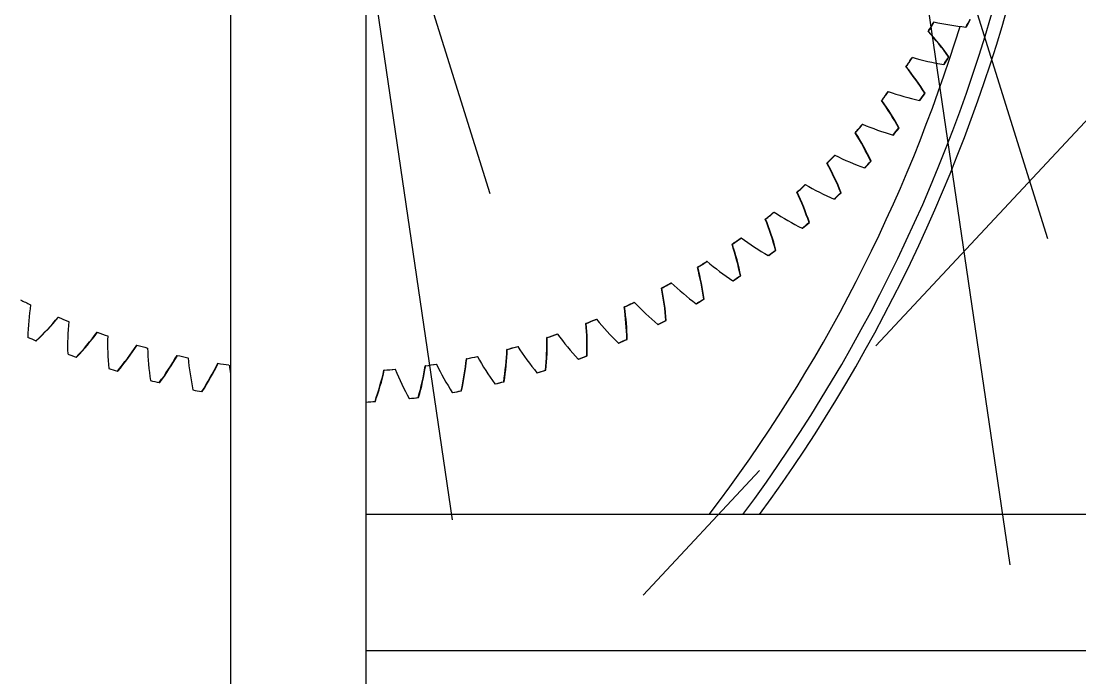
# Model space of a CAD drawing. Header units: millimetres. Extents: x -1795330 to -1787343, y -899964 to -866814.
# Drawn here: x -1787545.92 to -1787530.14, y -899904.69 to -899894.9 of the extents above; entities that cross this region are included whole.
import ezdxf

# ---------------------------------------------------------------- set-up
doc = ezdxf.new("R2010")
doc.units = ezdxf.units.MM
doc.linetypes.add('CENTERX2', pattern=[20.32, 12.7, -2.54, 2.54, -2.54])

msp = doc.modelspace()

# ---------------------------------------------------------------- linework, layer by layer
at = {"color": 7, "linetype": 'Continuous', "lineweight": 25}
for p, q in [((-1787542.798, -899888.529), (-1787542.798, -899909.337)), ((-1787540.774, -899909.337), (-1787540.774, -899888.635)), ((-1787531.832, -899894.991), (-1787531.838, -899894.991)), ((-1787532.395, -899895.057), (-1787532.4, -899895.057)), ((-1787532.096, -899895.434), (-1787532.09, -899895.434)), ((-1787532.727, -899895.581), (-1787532.733, -899895.581)), ((-1787532.162, -899895.549), (-1787532.167, -899895.549)), ((-1787532.451, -899895.975), (-1787532.446, -899895.975)), ((-1787533.09, -899896.084), (-1787533.096, -899896.084)), ((-1787532.524, -899896.085), (-1787532.53, -899896.085)), ((-1787533.483, -899896.564), (-1787533.488, -899896.564)), ((-1787532.918, -899896.6), (-1787532.923, -899896.6)), ((-1787532.838, -899896.494), (-1787532.833, -899896.494)), ((-1787533.903, -899897.02), (-1787533.909, -899897.02)), ((-1787533.341, -899897.09), (-1787533.347, -899897.09)), ((-1787533.256, -899896.989), (-1787533.25, -899896.989)), ((-1787534.35, -899897.45), (-1787534.356, -899897.45)), ((-1787533.794, -899897.553), (-1787533.799, -899897.553)), ((-1787533.702, -899897.459), (-1787533.697, -899897.459)), ((-1787534.822, -899897.853), (-1787534.828, -899897.853)), ((-1787534.273, -899897.989), (-1787534.278, -899897.989)), ((-1787534.176, -899897.9), (-1787534.17, -899897.9)), ((-1787535.318, -899898.227), (-1787535.323, -899898.227)), ((-1787534.675, -899898.313), (-1787534.67, -899898.313)), ((-1787534.777, -899898.395), (-1787534.783, -899898.395)), ((-1787535.834, -899898.57), (-1787535.84, -899898.57)), ((-1787535.305, -899898.771), (-1787535.31, -899898.771)), ((-1787535.198, -899898.695), (-1787535.193, -899898.695)), ((-1787536.371, -899898.882), (-1787536.376, -899898.882)), ((-1787535.854, -899899.114), (-1787535.86, -899899.114)), ((-1787535.743, -899899.045), (-1787535.738, -899899.045)), ((-1787536.925, -899899.161), (-1787536.93, -899899.161)), ((-1787537.494, -899899.407), (-1787537.5, -899899.407)), ((-1787536.423, -899899.424), (-1787536.429, -899899.424)), ((-1787536.308, -899899.362), (-1787536.303, -899899.362)), ((-1787538.078, -899899.618), (-1787538.083, -899899.618)), ((-1787545.697, -899899.666), (-1787545.691, -899899.666)), ((-1787537.009, -899899.699), (-1787537.015, -899899.699)), ((-1787536.891, -899899.644), (-1787536.885, -899899.644)), ((-1787545.097, -899899.91), (-1787545.091, -899899.91)), ((-1787539.277, -899899.934), (-1787539.283, -899899.934)), ((-1787538.673, -899899.794), (-1787538.678, -899899.794)), ((-1787537.611, -899899.938), (-1787537.617, -899899.938)), ((-1787537.49, -899899.891), (-1787537.484, -899899.891)), ((-1787539.889, -899900.037), (-1787539.894, -899900.037)), ((-1787544.483, -899900.118), (-1787544.478, -899900.118)), ((-1787540.506, -899900.104), (-1787540.511, -899900.104)), ((-1787538.226, -899900.142), (-1787538.232, -899900.142)), ((-1787538.102, -899900.102), (-1787538.096, -899900.102)), ((-1787543.859, -899900.289), (-1787543.853, -899900.289)), ((-1787539.359, -899900.412), (-1787539.354, -899900.412)), ((-1787538.852, -899900.308), (-1787538.858, -899900.308)), ((-1787538.726, -899900.276), (-1787538.72, -899900.276)), ((-1787543.225, -899900.422), (-1787543.219, -899900.422)), ((-1787540.644, -899900.57), (-1787540.639, -899900.57)), ((-1787540.128, -899900.526), (-1787540.134, -899900.526)), ((-1787539.999, -899900.51), (-1787539.994, -899900.51)), ((-1787539.487, -899900.436), (-1787539.492, -899900.436)), ((-1787540.774, -899900.578), (-1787540.774, -899900.578)), ((-1787527.162, -899902.255), (-1787540.774, -899902.255))]:
    msp.add_line(p, q, dxfattribs=at)
at = {"color": 7, "linetype": 'CENTERX2'}
for p, q in [((-1787541.341, -899889.766), (-1787538.195, -899911.186)), ((-1787541.341, -899889.766), (-1787538.933, -899897.471)), ((-1787524.515, -899890.458), (-1787539.288, -899906.285)), ((-1787533.028, -899890.437), (-1787529.882, -899911.857)), ((-1787533.028, -899890.437), (-1787530.62, -899898.141))]:
    msp.add_line(p, q, dxfattribs=at)
at = {"color": 7, "linetype": 'Continuous', "lineweight": 25, "flags": 128}
msp.add_lwpolyline([(-1787540.774, -899904.278), (-1787540.576, -899904.278), (-1787540.217, -899904.278), (-1787539.79, -899904.278), (-1787539.297, -899904.278), (-1787538.741, -899904.278), (-1787538.123, -899904.278), (-1787537.445, -899904.278), (-1787536.711, -899904.278), (-1787535.924, -899904.278), (-1787535.086, -899904.278), (-1787534.2, -899904.278), (-1787533.271, -899904.278), (-1787532.302, -899904.278), (-1787531.297, -899904.278), (-1787530.259, -899904.278), (-1787529.193, -899904.278)], dxfattribs=at)
at = {"color": 7, "linetype": 'Continuous', "lineweight": 25}
for centre, radius, start, end in [((-1787554.214, -899888.134), 29.896, 4.3722, 313.1519), ((-1787554.215, -899888.134), 29.875, 4.2514, 313.1105), ((-1787554.214, -899888.134), 23.916, 2.9659, 295.3821), ((-1787554.201, -899888.134), 23.705, 3.1543, 294.2849), ((-1787554.206, -899888.133), 11.999, 43.107, 302.2702), ((-1787554.199, -899888.134), 23.302, 179.9993, 291.9846), ((-1787554.202, -899888.133), 23.706, 323.438, 346.4476), ((-1787554.215, -899888.133), 23.917, 323.812, 346.1633), ((-1787541.319, -899889.766), 10.825, 331.1404, 331.8574), ((-1787541.313, -899889.766), 10.825, 331.1404, 331.8574), ((-1787554.2, -899888.133), 23.303, 322.6993, 342.912), ((-1787541.319, -899889.766), 10.37, 329.3222, 330.2469), ((-1787541.313, -899889.766), 10.37, 329.3222, 330.2469), ((-1787531.387, -899890.766), 4.249, 257.3665, 263.9032), ((-1787535.548, -899897.911), 4.249, 35.6647, 42.2014), ((-1787535.542, -899897.911), 4.249, 35.6647, 42.2014), ((-1787541.319, -899889.766), 10.37, 325.8937, 326.8184), ((-1787541.313, -899889.766), 10.37, 325.8937, 326.8184), ((-1787531.464, -899891.358), 4.249, 253.9378, 260.4746), ((-1787541.319, -899889.766), 10.825, 327.7118, 328.4288), ((-1787541.313, -899889.766), 10.825, 327.7118, 328.4288), ((-1787536.045, -899898.242), 4.249, 32.2362, 38.7728), ((-1787536.04, -899898.242), 4.249, 32.2362, 38.7728), ((-1787541.319, -899889.766), 10.37, 322.4651, 323.3898), ((-1787541.313, -899889.766), 10.37, 322.4651, 323.3898), ((-1787531.577, -899891.945), 4.249, 250.5092, 257.0459), ((-1787541.319, -899889.766), 10.825, 324.2833, 325.0003), ((-1787541.313, -899889.766), 10.825, 324.2833, 325.0003), ((-1787536.562, -899898.542), 4.249, 28.8076, 35.3442), ((-1787536.556, -899898.542), 4.249, 28.8076, 35.3442), ((-1787541.319, -899889.766), 10.37, 319.0366, 319.9613), ((-1787541.313, -899889.766), 10.37, 319.0366, 319.9613), ((-1787531.725, -899892.523), 4.249, 247.0806, 253.6173), ((-1787537.095, -899898.811), 4.249, 25.3791, 31.9157), ((-1787537.089, -899898.811), 4.249, 25.3791, 31.9157), ((-1787541.319, -899889.766), 10.825, 320.8547, 321.5717), ((-1787541.313, -899889.766), 10.825, 320.8547, 321.5717), ((-1787541.319, -899889.766), 10.37, 315.608, 316.5327), ((-1787541.313, -899889.766), 10.37, 315.608, 316.5327), ((-1787531.907, -899893.092), 4.249, 243.652, 250.1887), ((-1787537.643, -899899.047), 4.249, 21.9506, 28.4872), ((-1787537.638, -899899.047), 4.249, 21.9506, 28.4872), ((-1787541.319, -899889.766), 10.825, 317.4261, 318.1432), ((-1787541.313, -899889.766), 10.825, 317.4261, 318.1432), ((-1787541.319, -899889.766), 10.37, 312.1794, 313.1041), ((-1787541.313, -899889.766), 10.37, 312.1794, 313.1041), ((-1787532.123, -899893.649), 4.249, 240.2234, 246.7601), ((-1787538.205, -899899.25), 4.249, 18.522, 25.0586), ((-1787538.2, -899899.25), 4.249, 18.522, 25.0586), ((-1787541.319, -899889.766), 10.825, 313.9976, 314.7146), ((-1787541.313, -899889.766), 10.825, 313.9976, 314.7146), ((-1787541.319, -899889.766), 10.37, 308.7509, 309.6756), ((-1787538.778, -899899.419), 4.249, 15.0935, 21.6301), ((-1787541.313, -899889.766), 10.37, 308.7509, 309.6756), ((-1787538.772, -899899.419), 4.249, 15.0935, 21.6301), ((-1787532.371, -899894.192), 4.249, 236.7948, 243.3315), ((-1787541.319, -899889.766), 10.825, 310.569, 311.286), ((-1787541.313, -899889.766), 10.825, 310.569, 311.286), ((-1787541.319, -899889.766), 10.37, 305.3223, 306.247), ((-1787541.313, -899889.766), 10.37, 305.3223, 306.247), ((-1787532.652, -899894.719), 4.249, 233.3662, 239.9029), ((-1787539.36, -899899.554), 4.249, 11.665, 18.2015), ((-1787539.354, -899899.554), 4.249, 11.665, 18.2015), ((-1787541.319, -899889.766), 10.825, 307.1404, 307.8574), ((-1787541.313, -899889.766), 10.825, 307.1404, 307.8574), ((-1787541.319, -899889.766), 10.37, 301.8937, 302.8184), ((-1787541.313, -899889.766), 10.37, 301.8937, 302.8184), ((-1787532.964, -899895.229), 4.249, 229.9376, 236.4743), ((-1787539.949, -899899.654), 4.249, 8.2365, 14.773), ((-1787539.943, -899899.654), 4.249, 8.2365, 14.773), ((-1787541.319, -899889.766), 10.37, 298.4651, 299.3898), ((-1787541.313, -899889.766), 10.37, 298.4651, 299.3898), ((-1787533.305, -899895.718), 4.249, 226.5091, 233.0457), ((-1787541.319, -899889.766), 10.825, 303.7118, 304.4288), ((-1787541.313, -899889.766), 10.825, 303.7118, 304.4288), ((-1787540.542, -899899.718), 4.249, 4.8079, 11.3445), ((-1787540.537, -899899.718), 4.249, 4.8079, 11.3445), ((-1787541.319, -899889.766), 10.37, 243.6072, 244.5319), ((-1787541.573, -899899.745), 4.249, 171.6525, 178.189), ((-1787541.319, -899889.766), 10.37, 295.0365, 295.9612), ((-1787541.313, -899889.766), 10.37, 295.0365, 295.9612), ((-1787533.676, -899896.187), 4.249, 223.0805, 229.6171), ((-1787541.319, -899889.766), 10.825, 300.2832, 301.0003), ((-1787541.313, -899889.766), 10.825, 300.2832, 301.0003), ((-1787541.139, -899899.746), 4.249, 1.3794, 7.916), ((-1787541.133, -899899.746), 4.249, 1.3794, 7.916), ((-1787548.615, -899896.578), 4.249, 313.3799, 319.9165), ((-1787548.61, -899896.578), 4.249, 313.3799, 319.9165), ((-1787541.319, -899889.766), 10.369, 247.0358, 247.9606), ((-1787540.976, -899899.742), 4.249, 175.081, 181.6175), ((-1787541.319, -899889.766), 10.369, 291.6079, 292.5326), ((-1787541.736, -899899.739), 4.249, 357.9509, 4.4874), ((-1787541.313, -899889.766), 10.369, 291.6079, 292.5326), ((-1787541.731, -899899.739), 4.249, 357.9509, 4.4874), ((-1787534.073, -899896.633), 4.249, 219.6519, 226.1886), ((-1787541.319, -899889.766), 10.825, 296.8546, 297.5717), ((-1787541.313, -899889.766), 10.825, 296.8546, 297.5717), ((-1787541.319, -899889.766), 10.825, 245.4254, 246.1424), ((-1787548.195, -899897.002), 4.249, 316.8084, 323.3451), ((-1787548.189, -899897.002), 4.249, 316.8084, 323.3451), ((-1787541.319, -899889.766), 10.369, 250.4645, 251.3892), ((-1787540.38, -899899.704), 4.249, 178.5095, 185.0461), ((-1787542.332, -899899.697), 4.249, 354.5224, 1.0589), ((-1787542.326, -899899.697), 4.249, 354.5224, 1.0589), ((-1787541.319, -899889.766), 10.369, 288.1793, 289.104), ((-1787541.313, -899889.766), 10.369, 288.1793, 289.104), ((-1787534.497, -899897.054), 4.249, 216.2234, 222.76), ((-1787547.75, -899897.4), 4.249, 320.237, 326.7736), ((-1787547.744, -899897.4), 4.249, 320.237, 326.7736), ((-1787541.319, -899889.766), 10.369, 253.8931, 254.8178), ((-1787539.787, -899899.63), 4.249, 181.938, 188.4746), ((-1787541.319, -899889.766), 10.369, 284.7507, 285.6754), ((-1787541.313, -899889.766), 10.369, 284.7507, 285.6754), ((-1787534.945, -899897.448), 4.249, 212.7948, 219.3314), ((-1787541.319, -899889.766), 10.825, 293.426, 294.1431), ((-1787541.313, -899889.766), 10.825, 293.426, 294.1431), ((-1787541.319, -899889.766), 10.825, 248.854, 249.571), ((-1787547.282, -899897.771), 4.249, 323.6656, 330.2022), ((-1787547.276, -899897.771), 4.249, 323.6656, 330.2022), ((-1787541.319, -899889.766), 10.369, 257.3217, 258.2464), ((-1787539.2, -899899.521), 4.249, 185.3666, 191.9031), ((-1787543.51, -899899.505), 4.249, 347.6653, 354.2019), ((-1787543.505, -899899.505), 4.249, 347.6653, 354.2019), ((-1787541.319, -899889.766), 10.369, 281.322, 282.2467), ((-1787541.313, -899889.766), 10.369, 281.322, 282.2467), ((-1787535.416, -899897.816), 4.249, 209.3663, 215.9029), ((-1787542.924, -899899.618), 4.249, 351.0939, 357.6304), ((-1787542.918, -899899.618), 4.249, 351.0939, 357.6304), ((-1787541.319, -899889.766), 10.825, 289.9974, 290.7144), ((-1787541.313, -899889.766), 10.825, 289.9974, 290.7144), ((-1787541.319, -899889.766), 10.825, 252.2826, 252.9996), ((-1787546.792, -899898.113), 4.249, 327.0941, 333.6307), ((-1787546.787, -899898.113), 4.249, 327.0941, 333.6307), ((-1787541.319, -899889.766), 10.369, 260.7503, 261.675), ((-1787538.621, -899899.377), 4.249, 188.7951, 190.5621), ((-1787541.319, -899889.766), 10.369, 274.4648, 275.3895), ((-1787541.313, -899889.766), 10.369, 274.4648, 275.3895), ((-1787536.419, -899898.463), 4.249, 202.5092, 209.0458), ((-1787544.089, -899899.356), 4.249, 344.2368, 350.7734), ((-1787544.083, -899899.356), 4.249, 344.2368, 350.7734), ((-1787541.319, -899889.766), 10.369, 277.8934, 278.8181), ((-1787541.313, -899889.766), 10.369, 277.8934, 278.8181), ((-1787535.908, -899898.154), 4.249, 205.9377, 212.4743), ((-1787541.319, -899889.766), 10.825, 255.7112, 256.4282), ((-1787544.657, -899899.173), 4.249, 340.8083, 347.3448), ((-1787544.652, -899899.173), 4.249, 340.8083, 347.3448), ((-1787541.319, -899889.766), 10.825, 286.5688, 287.2858), ((-1787541.313, -899889.766), 10.825, 286.5688, 287.2858), ((-1787541.319, -899889.766), 10.825, 259.1398, 259.8569), ((-1787541.319, -899889.766), 10.825, 279.7116, 280.4286), ((-1787541.313, -899889.766), 10.825, 279.7116, 280.4286), ((-1787541.319, -899889.766), 10.825, 283.1402, 283.8572), ((-1787541.313, -899889.766), 10.825, 283.1402, 283.8572), ((-1787541.319, -899889.766), 10.825, 272.8543, 273.5714), ((-1787541.313, -899889.766), 10.825, 272.8543, 273.5714), ((-1787541.319, -899889.766), 10.825, 276.2829, 277), ((-1787541.313, -899889.766), 10.825, 276.2829, 277)]:
    msp.add_arc(centre, radius, start, end, dxfattribs=at)

doc.saveas('drawing.dxf')
